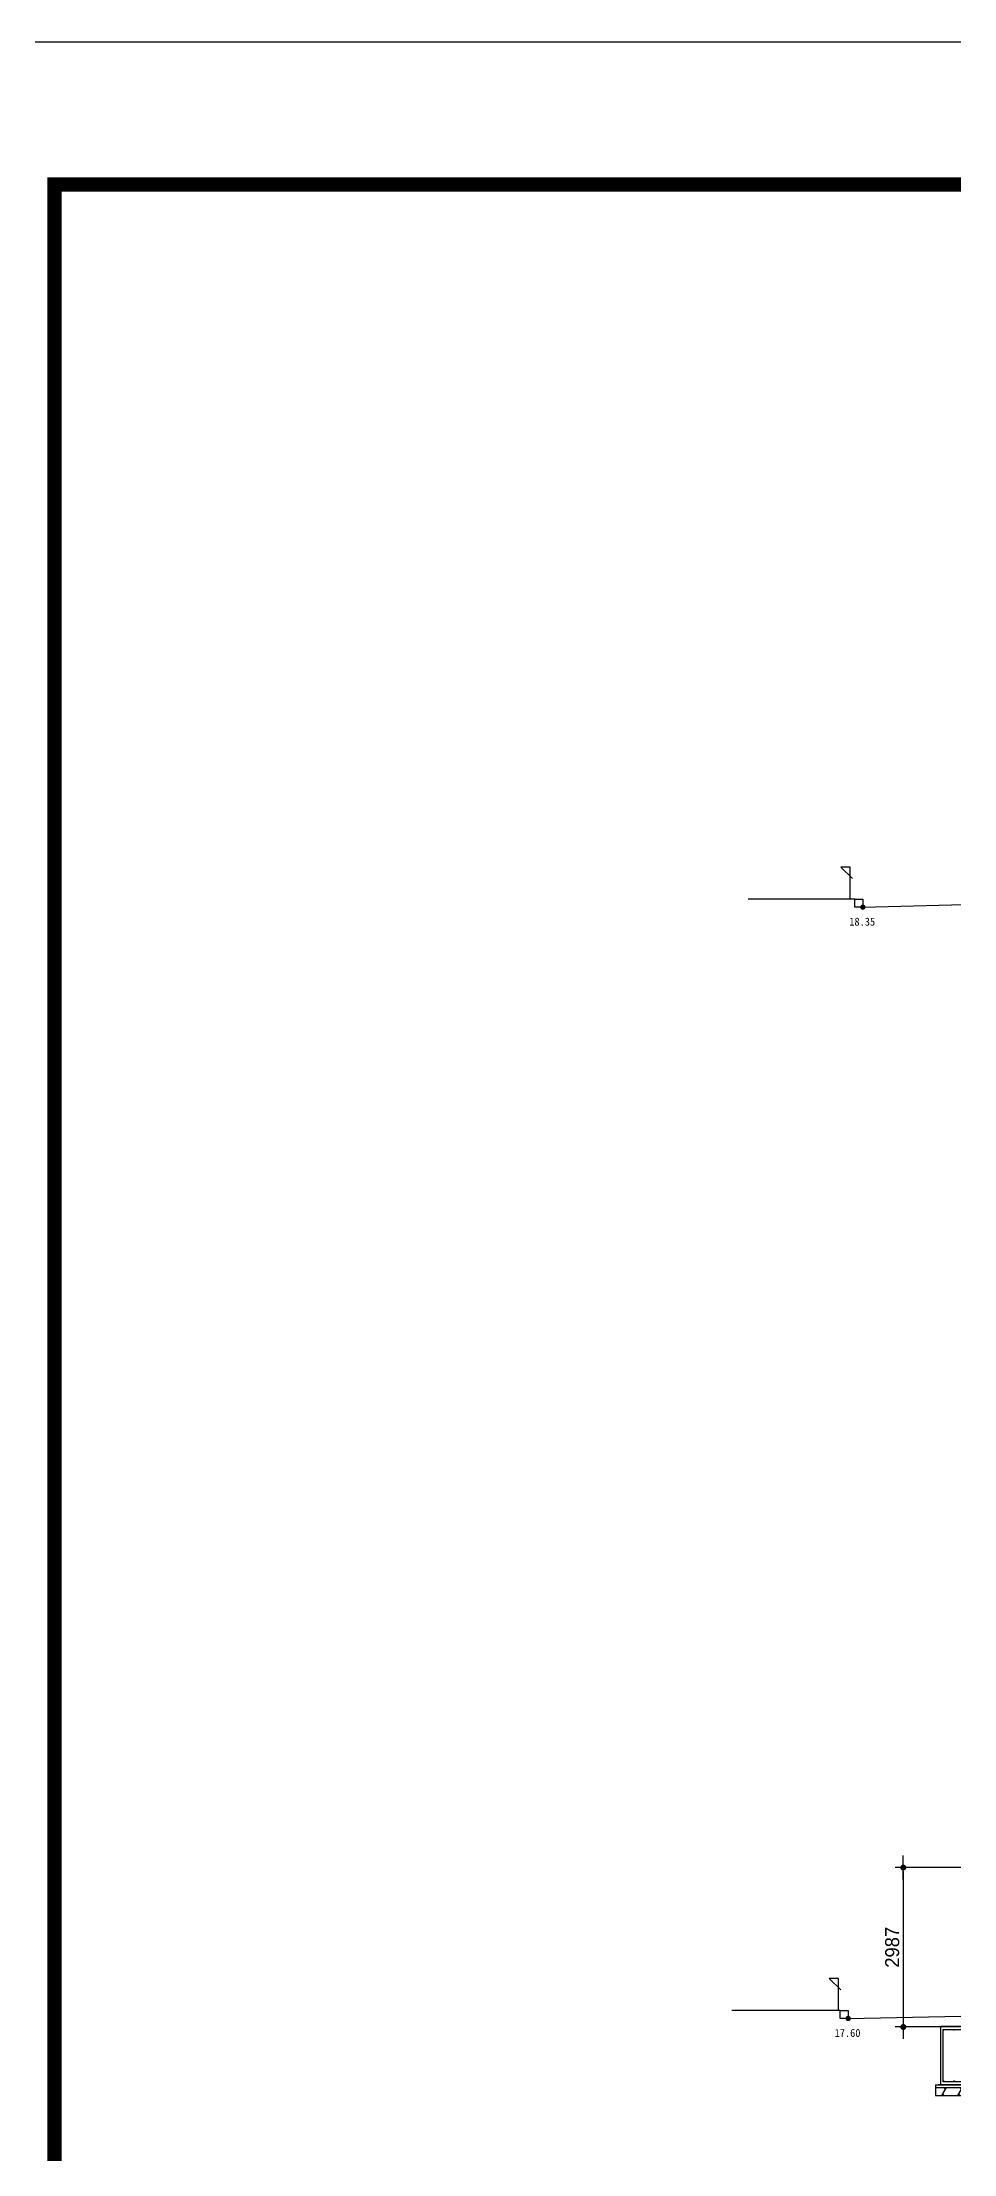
# Model space of a CAD drawing. Header units: millimetres. Extents: x 10297564 to 11610295, y -9287743 to -8409454.
# Drawn here: x 10723164 to 10740248, y -9248164 to -9208585 of the extents above; entities that cross this region are included whole.
import ezdxf

# ---------------------------------------------------------------- set-up
doc = ezdxf.new("R2010")
doc.units = ezdxf.units.MM
doc.header["$LTSCALE"] = 100
doc.linetypes.add('CEN1', pattern=[22, 15, -3, 1, -3])
for name, color, linetype in [('BOX', 7, 'Continuous'), ('BOX_Def', 8, 'Continuous'), ('CEN', 1, 'CEN1'), ('CON', 2, 'Continuous'), ('dim', 7, 'Continuous'), ('FIN', 8, 'Continuous'), ('HD-16', 3, 'Continuous'), ('지적경계', 6, 'Continuous'), ('표기', 6, 'Continuous')]:
    doc.layers.add(name, color=color, linetype=linetype)
doc.layers.add('TITLE', color=7, linetype='Continuous', lineweight=0)
doc.styles.add('KSHP', font='DotumChe.ttf')
doc.styles.add('돋음', font='Dotum.ttf')
doc.dimstyles.new('NDIM-150', dxfattribs={"dimscale": 75, "dimtxt": 3.5, "dimasz": 1, "dimexe": 2, "dimexo": 1, "dimgap": 1, "dimtad": 1, "dimdec": 0, "dimzin": 0, "dimdsep": 46, "dimtxsty": '돋음', "dimblk": 'dotk', "dimcen": 2, "dimdle": 2, "dimclrd": 4, "dimclre": 4, "dimclrt": 7, "dimadec": 0, "dimazin": 0, "dimtfac": 1, "dimtdec": 0, "dimtix": 1, "dimtmove": 2, "dimatfit": 3, "dimldrblk": 'DIMDOT', "dimfxl": 1, "dimtolj": 1, "dimtzin": 0, "dimlwd": -1, "dimlwe": -1, "dimarcsym": 0})

# ---------------------------------------------------------------- blocks, each defined once
blk = doc.blocks.new('A$C78AD5415')
at = {"layer": 'BOX', "const_width": 2}
blk.add_lwpolyline([(40, 20), (40, 574), (811, 574), (811, 20)], close=True, dxfattribs=at)
at = {"layer": 'BOX_Def'}
blk.add_lwpolyline([(0, 0), (841, 0), (841, 594), (0, 594)], close=True, dxfattribs=at)
blk = doc.blocks.new('잡석다짐표시-1')
at = {"layer": 'FIN', "color": 8}
for p, q in [((-51317, 390310), (-51231, 390460)), ((-51283, 390310), (-51300, 390340)), ((-51248, 390430), (-51266, 390460))]:
    blk.add_line(p, q, dxfattribs=at)
blk = doc.blocks.new('A$Cb693f4c1')
at = {"layer": 'CON'}
for p, q in [((-1250, -1100), (-1250, 0)), ((-1250, 0), (1250, 0)), ((1250, 0), (1250, -1100)), ((1300, -1100), (-1300, -1100))]:
    blk.add_line(p, q, dxfattribs=at)
at = {"layer": 'CON', "color": 8}
for p, q in [((-1350, -1100), (-1350, -1300)), ((-1350, -1100), (1350, -1100)), ((-1350, -1150), (1350, -1150)), ((1350, -1100), (1350, -1300)), ((-1350, -1300), (1350, -1300))]:
    blk.add_line(p, q, dxfattribs=at)
at = {"layer": 'HD-16'}
for p, q in [((-1208, -60), (1208, -60)), ((-1208, -1040), (-1208, -60)), ((-190, -1024), (-190, -60)), ((-190, -110), (190, -110)), ((0, -60), (0, -780)), ((190, -1024), (190, -60)), ((1208, -1040), (1208, -60)), ((-190, -410), (190, -410)), ((1208, -1040), (-1208, -1040)), ((1208, -1040), (-1208, -1040)), ((-190, -1024), (-352, -1024)), ((-190, -1010), (190, -1010)), ((190, -1024), (368, -1024))]:
    blk.add_line(p, q, dxfattribs=at)
for centre in [(-1200, -68), (-1000, -68), (-600, -68), (-200, -68), (200, -68), (600, -68), (1000, -68), (1200, -68), (-1200, -1032), (-1000, -1032), (-600, -1032), (-200, -1032), (200, -1032), (600, -1032), (1000, -1032), (1200, -1032)]:
    blk.add_circle(centre, 8, dxfattribs=at)
at = {"layer": 'CEN'}
for p in [(50087, -391610), (50387, -391610), (50687, -391610), (50987, -391610), (51287, -391610), (51587, -391610), (51887, -391610), (52187, -391610), (52487, -391610)]:
    blk.add_blockref('잡석다짐표시-1', p, dxfattribs=at)
blk = doc.blocks.new('dotk')
blk.add_line((-3, 0), (3, 0))
at = {"const_width": 0.75}
blk.add_lwpolyline([(-0.375, 0, 1), (0.375, 0, 1)], format="xyb", close=True, dxfattribs=at)
blk = doc.blocks.new('*D1217')
at = {"layer": 'defpoints', "color": 0, "linetype": 'ByBlock', "ltscale": 1.8, "transparency": 16777216}
for p in [(10740874, -9242800), (10739302, -9245788), (10740801, -9245788)]:
    blk.add_point(p, dxfattribs=at)
at = {"layer": 'dim', "color": 4, "ltscale": 1.8, "transparency": 16777216}
for p, q in [((10740799, -9242800), (10739152, -9242800)), ((10739302, -9242875), (10739302, -9245713)), ((10740726, -9245788), (10739152, -9245788))]:
    blk.add_line(p, q, dxfattribs=at)
at = {"layer": 'dim', "color": 4, "linetype": 'ByBlock', "ltscale": 1.8, "transparency": 16777216, "xscale": 75, "yscale": 75, "zscale": 75}
for p, rotation in [((10739302, -9242800), 90), ((10739302, -9245788), 270)]:
    blk.add_blockref('dotk', p, dxfattribs=dict(at, rotation=rotation))
at = {"layer": 'dim', "color": 7, "linetype": 'ByBlock', "ltscale": 1.8, "transparency": 16777216, "insert": (10739095, -9244294), "char_height": 262.5, "attachment_point": 5, "rotation": 90, "style": '돋음'}
blk.add_mtext('\\A1;2987', dxfattribs=at)
blk = doc.blocks.new('DIMDOT')
blk.add_line((-1.5, 0), (1.5, 0))
blk.add_circle((0, 0), 0.75)

msp = doc.modelspace()

# ---------------------------------------------------------------- linework, layer by layer
for points in [[(10738543.8, -9224798.2), (10757569.2, -9224298.2), (10791965, -9223148.2), (10809924.4, -9222648.2)], [(10738393.8, -9224648.2), (10736393.8, -9224648.2)], [(10738269, -9245628.4), (10757569.2, -9245228.4), (10791965, -9244328.4), (10809710.1, -9243778.4)], [(10738119, -9245478.4), (10736086, -9245478.4)]]:
    msp.add_lwpolyline(points)
for points in [[(10738393.8, -9224648.2), (10738543.8, -9224648.2), (10738543.8, -9224798.2), (10738393.8, -9224798.2)], [(10738119, -9245478.4), (10738269, -9245478.4), (10738269, -9245628.4), (10738119, -9245628.4)]]:
    msp.add_lwpolyline(points, close=True)
at = {"layer": '지적경계'}
for points in [[(10738307.6, -9224648.2), (10738307.6, -9224047.7), (10738134.2, -9224047.7), (10738351.1, -9224259.8)], [(10738086, -9245478.4), (10738086, -9244878), (10737912.6, -9244878), (10738129.5, -9245090.1)]]:
    msp.add_lwpolyline(points, dxfattribs=at)
at = {"layer": '표기', "const_width": 50}
for points in [[(10738518.8, -9224798.2, 1), (10738568.8, -9224798.2, 1)], [(10738244, -9245628.4, 1), (10738294, -9245628.4, 1)]]:
    msp.add_lwpolyline(points, format="xyb", close=True, dxfattribs=at)

# ---------------------------------------------------------------- block references
at = {"layer": 'CEN', "linetype": 'Continuous', "ltscale": 2}
msp.add_blockref('A$Cb693f4c1', (10741255.8, -9245773.9), dxfattribs=at)
at = {"layer": 'TITLE', "color": 4, "xscale": 133.2622362042015, "yscale": 133.2622362042015, "zscale": 133.2622362042015}
msp.add_blockref('A$C78AD5415', (10718064, -9287743.3), dxfattribs=at)

# ---------------------------------------------------------------- texts
at = {"layer": '표기', "style": 'KSHP'}
for s, p in [('18.35', (10738289.7, -9225144.3)), ('17.60', (10738014.9, -9245974.6))]:
    msp.add_text(s, height=150, dxfattribs=at).set_placement(p)

# ---------------------------------------------------------------- dimensions: what is measured, and where the dimension line sits
at = {"layer": 'dim', "linetype": 'ByBlock', "ltscale": 1.8}
dim = msp.add_linear_dim(base=(10739301.5, -9245787.6), p1=(10740873.5, -9242800.3), p2=(10740801.2, -9245787.6), angle=90, dimstyle='NDIM-150', dxfattribs=at)
dim.commit()
dim.dimension.update_dxf_attribs({"geometry": '*D1217', "text_midpoint": (10739095.1, -9244294)})

doc.saveas('drawing.dxf')
